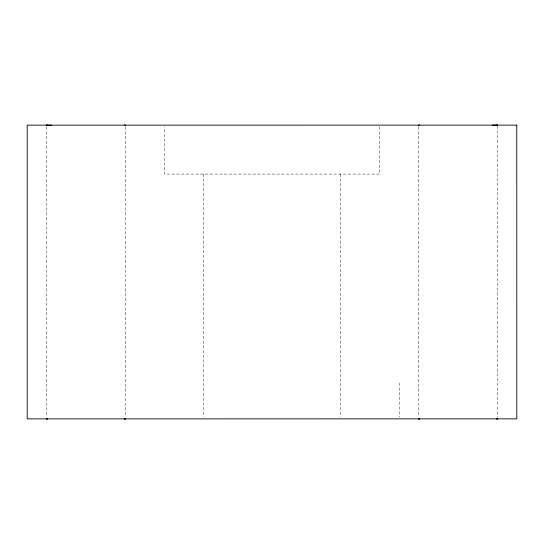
<?xml version="1.0" encoding="UTF-8"?>
<svg xmlns="http://www.w3.org/2000/svg" width="544" height="544" viewBox="0 0 544 544"><rect width="100%" height="100%" fill="white"/><g stroke="black" fill="none" stroke-linecap="round" stroke-linejoin="round"><path stroke-width="0.41" stroke-dasharray="2.72 2.04" d="M399.296 382.874L399.303 417.194M497.678 125.963L497.706 417.153M418.37 126.813L418.397 417.16M379.692 126.82L379.692 174.087L164.281 174.087L164.281 126.82M340.524 174.08L340.544 417.173M203.442 174.094L203.463 417.18M125.603 126.84L125.616 417.18M46.294 126.847L46.308 417.187"/><path stroke-width="0.82" d="M47.641 125.147L46.294 125.147L51.605 125.147M496.325 125.113L497.678 125.113L492.368 125.113M124.25 125.14L125.603 125.14M418.37 125.12L419.716 125.12M516.766 125.12L27.2 125.147L27.214 418.887L516.793 418.846L516.773 125.113M47.654 418.887L46.308 418.887L47.654 418.887M125.616 418.88L124.263 418.88L125.616 418.88M419.744 418.86L418.397 418.86L419.744 418.86M497.706 418.853L496.352 418.853L497.706 418.853"/></g></svg>
